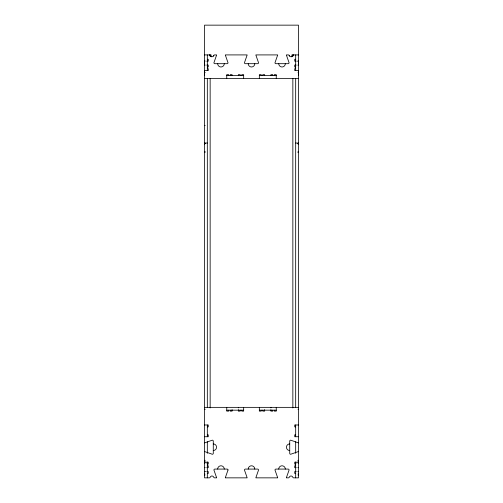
<?xml version="1.0" encoding="UTF-8"?>
<svg xmlns="http://www.w3.org/2000/svg" width="503" height="503" viewBox="0 0 503 503"><rect width="100%" height="100%" fill="white"/><g stroke="black" fill="none" stroke-linecap="round" stroke-linejoin="round"><path stroke-width="0.75" d="M204.507 75.588L204.507 71.514M204.507 65.22L204.507 61.064L205.211 61.064M298.493 75.588L298.493 71.514M298.493 65.22L298.493 61.064L297.789 61.064M213.473 56.034L213.869 55.292M292.539 56.034L292.935 55.292M295.676 143.022L298.493 143.11M298.141 152.403L298.493 152.422L298.141 152.334L298.493 151.529L298.021 151.328L298.493 151.328L298.141 152.403L298.493 152.422M298.493 143.022L298.141 143.047L298.021 144.116L298.493 143.921M204.507 54.915L211.084 54.915L211.084 56.795M298.493 54.915L291.916 54.915L291.916 56.795M207.324 59.297L208.267 59.297L208.267 61.177L206.764 61.177M295.676 59.297L294.733 59.297L294.733 61.177L296.236 61.177M297.789 61.177L298.493 61.177M204.507 65.094L205.211 65.094M206.764 65.094L208.267 65.094L208.267 66.974L207.324 66.974M296.236 65.094L294.733 65.094L294.733 66.974L295.676 66.974M297.789 65.094L298.493 65.094M207.324 68.697L208.267 68.697L208.267 70.577L204.507 70.577M295.676 68.697L294.733 68.697L294.733 70.577L298.493 70.577M204.507 72.457L205.211 72.457M298.021 72.457L298.493 72.457M226.438 75.588L243.666 75.588M259.334 75.588L276.562 75.588M204.507 78.411L298.493 78.411M204.507 125.404L205.211 125.404M207.324 143.022L204.507 143.022L204.859 143.047L204.859 143.921L204.507 143.921M204.507 143.11L204.859 143.11M204.507 143.217L204.859 143.217M298.141 143.217L298.493 143.217M204.507 143.355L204.859 143.355M298.141 143.355L298.493 143.713M204.507 143.525L204.859 143.525M204.507 143.713L204.859 143.713M204.507 151.529L204.859 151.529L204.859 152.403L204.507 152.403M204.507 151.73L204.859 151.73M204.507 151.925L204.859 151.925M204.507 152.088L204.859 152.088M204.507 152.227L204.859 152.227M204.507 407.361L298.493 407.361M204.507 409.241L205.211 409.241M298.021 409.241L298.493 409.241M226.752 410.178L243.666 410.178M259.334 410.178L276.248 410.178M204.507 424.985L208.267 424.985L208.267 426.865L207.324 426.865M298.493 424.985L294.733 424.985L294.733 426.865L295.676 426.865M207.324 434.85L208.267 434.85L208.267 436.73L204.507 436.73M295.676 434.85L294.733 434.85L294.733 436.73L298.493 436.73M204.507 460.308L205.211 460.308M297.789 460.308L298.493 460.308M204.507 461.961L205.211 461.961M298.021 461.961L298.493 461.961M204.507 462.188L208.267 462.188L208.267 464.068L207.324 464.068M298.493 462.188L294.733 462.188L294.733 464.068L295.676 464.068M204.507 463.125L204.979 463.125M206.859 463.125L207.324 463.125M295.676 463.125L296.141 463.125M298.021 463.125L298.493 463.125M207.324 465.791L208.267 465.791L208.267 467.671L206.764 467.671M295.676 465.791L294.733 465.791L294.733 467.671L296.236 467.671M204.507 467.671L205.211 467.671M297.789 467.671L298.493 467.671M204.507 471.581L205.211 471.581M206.764 471.581L208.267 471.581L208.267 473.461L207.324 473.461M296.236 471.581L294.733 471.581L294.733 473.461L295.676 473.461M204.507 471.701L205.211 471.701M297.789 471.701L298.493 471.701M204.507 474.09L204.979 474.09M298.021 474.09L298.493 474.09M204.507 475.033L204.979 475.033M298.021 475.033L298.493 475.033M289.131 55.292L289.527 56.034M210.065 55.292L210.461 56.034M295.676 54.915L295.676 70.577M295.676 78.411L295.676 407.361M295.676 424.985L295.676 436.73M295.676 441.709L295.676 453.335M295.676 461.961L295.676 477.85M292.853 54.915L292.853 56.455M292.853 78.411L292.853 407.927M276.248 78.411L276.248 74.651L274.368 74.651L274.368 75.588M276.248 407.361L276.248 411.121L274.368 411.121L274.368 410.178M272.802 75.588L272.802 74.651L270.922 74.651L270.922 75.588M272.802 410.178L272.802 411.121L270.922 411.121L270.922 409.618M270.922 407.361L270.922 407.927M264.66 75.588L264.66 74.651L262.78 74.651L262.78 75.588M264.66 409.618L264.66 411.121L262.78 411.121L262.78 410.178M261.214 75.588L261.214 74.651L259.334 74.651L259.334 78.411M261.214 410.178L261.214 411.121L259.334 411.121L259.334 407.361M243.666 78.411L243.666 74.651L241.786 74.651L241.786 75.588M243.666 407.361L243.666 411.121L241.786 411.121L241.786 410.178M240.22 75.588L240.22 74.651L238.34 74.651L238.34 75.588M240.22 410.178L240.22 411.121L238.34 411.121L238.34 409.618M238.34 407.361L238.34 407.927M232.078 75.588L232.078 74.651L230.198 74.651L230.198 75.588M232.078 409.618L232.078 411.121L230.198 411.121L230.198 410.178M228.632 75.588L228.632 74.651L226.752 74.651L226.752 78.411M228.632 410.178L228.632 411.121L226.752 411.121L226.752 407.361M210.147 54.915L210.147 56.455M210.147 78.411L210.147 407.927M207.324 54.915L207.324 70.577M207.324 78.411L207.324 407.361M207.324 424.985L207.324 436.73M207.324 441.709L207.324 453.335M207.324 461.961L207.324 477.85M204.507 442.854A0.937 0.937 0 0 0 204.778 442.816L212.341 440.169A0.937 0.937 0 0 1 213.278 441.112L213.278 453.329A0.937 0.937 0 0 1 212.341 454.266L204.778 451.619A0.943 0.943 0 0 0 204.507 451.581M298.493 442.854A0.937 0.937 0 0 1 298.222 442.816L290.659 440.169A0.937 0.937 0 0 0 289.722 441.112L289.722 453.329A0.937 0.937 0 0 0 290.659 454.266L298.222 451.619A0.937 0.937 0 0 1 298.493 451.581M213.278 443.929A3.288 3.288 0 0 1 216.567 447.217A3.288 3.288 0 0 1 213.278 450.506M289.722 450.506A3.288 3.288 0 0 1 286.433 447.217A3.288 3.288 0 0 1 289.722 443.929M278.737 469.079A3.288 3.288 0 0 1 282.032 465.791A3.288 3.288 0 0 1 285.32 469.079M248.212 469.079A3.288 3.288 0 0 1 251.5 465.791A3.288 3.288 0 0 1 254.788 469.079M217.68 469.079A3.288 3.288 0 0 1 220.968 465.791A3.288 3.288 0 0 1 224.263 469.079M224.263 63.686A3.288 3.288 0 0 1 220.968 66.974A3.288 3.288 0 0 1 217.68 63.686M209.311 54.915A0.937 0.937 0 0 1 210.197 55.537A1.88 1.88 0 0 0 213.737 55.537A0.937 0.937 0 0 1 214.624 54.915L216.611 54.915A0.943 0.943 0 0 1 216.567 55.179L213.92 62.743A0.937 0.937 0 0 0 214.863 63.686L227.079 63.686A0.937 0.937 0 0 0 228.016 62.743L225.369 55.179A0.943 0.943 0 0 1 225.331 54.915L247.136 54.915A0.943 0.943 0 0 1 247.099 55.179L244.452 62.743A0.937 0.937 0 0 0 245.389 63.686L257.611 63.686A0.937 0.937 0 0 0 258.548 62.743L255.901 55.179A0.943 0.943 0 0 1 255.864 54.915L277.669 54.915A0.943 0.943 0 0 1 277.631 55.179L274.984 62.743A0.937 0.937 0 0 0 275.921 63.686L288.137 63.686A0.937 0.937 0 0 0 289.08 62.743L286.433 55.179A0.943 0.943 0 0 1 286.389 54.915L288.376 54.915A0.937 0.937 0 0 1 289.263 55.537A1.88 1.88 0 0 0 292.803 55.537A0.937 0.937 0 0 1 293.689 54.915M285.32 63.686A3.288 3.288 0 0 1 282.032 66.974A3.288 3.288 0 0 1 278.737 63.686M254.788 63.686A3.288 3.288 0 0 1 251.5 66.974A3.288 3.288 0 0 1 248.212 63.686M228.016 470.016L225.369 477.58A0.937 0.937 0 0 0 225.331 477.85L247.136 477.85A0.937 0.937 0 0 0 247.099 477.58L244.452 470.016A0.937 0.937 0 0 1 245.389 469.079L257.611 469.079A0.937 0.937 0 0 1 258.548 470.016L255.901 477.58A0.937 0.937 0 0 0 255.864 477.85L277.669 477.85A0.937 0.937 0 0 0 277.631 477.58L274.984 470.016A0.937 0.937 0 0 1 275.921 469.079L288.137 469.079A0.937 0.937 0 0 1 289.08 470.016L286.433 477.58A0.937 0.937 0 0 0 286.389 477.85L288.376 477.85A0.937 0.937 0 0 0 289.263 477.221A1.88 1.88 0 0 1 292.803 477.221A0.937 0.937 0 0 0 293.689 477.85L298.493 477.85L298.493 25.15L204.507 25.15L204.507 477.85L209.311 477.85A0.937 0.937 0 0 0 210.197 477.221A1.88 1.88 0 0 1 213.737 477.221A0.937 0.937 0 0 0 214.624 477.85L216.611 477.85A0.943 0.943 0 0 0 216.567 477.58L213.92 470.016A0.937 0.937 0 0 1 214.863 469.079L227.079 469.079A0.937 0.937 0 0 1 228.016 470.016"/></g></svg>
